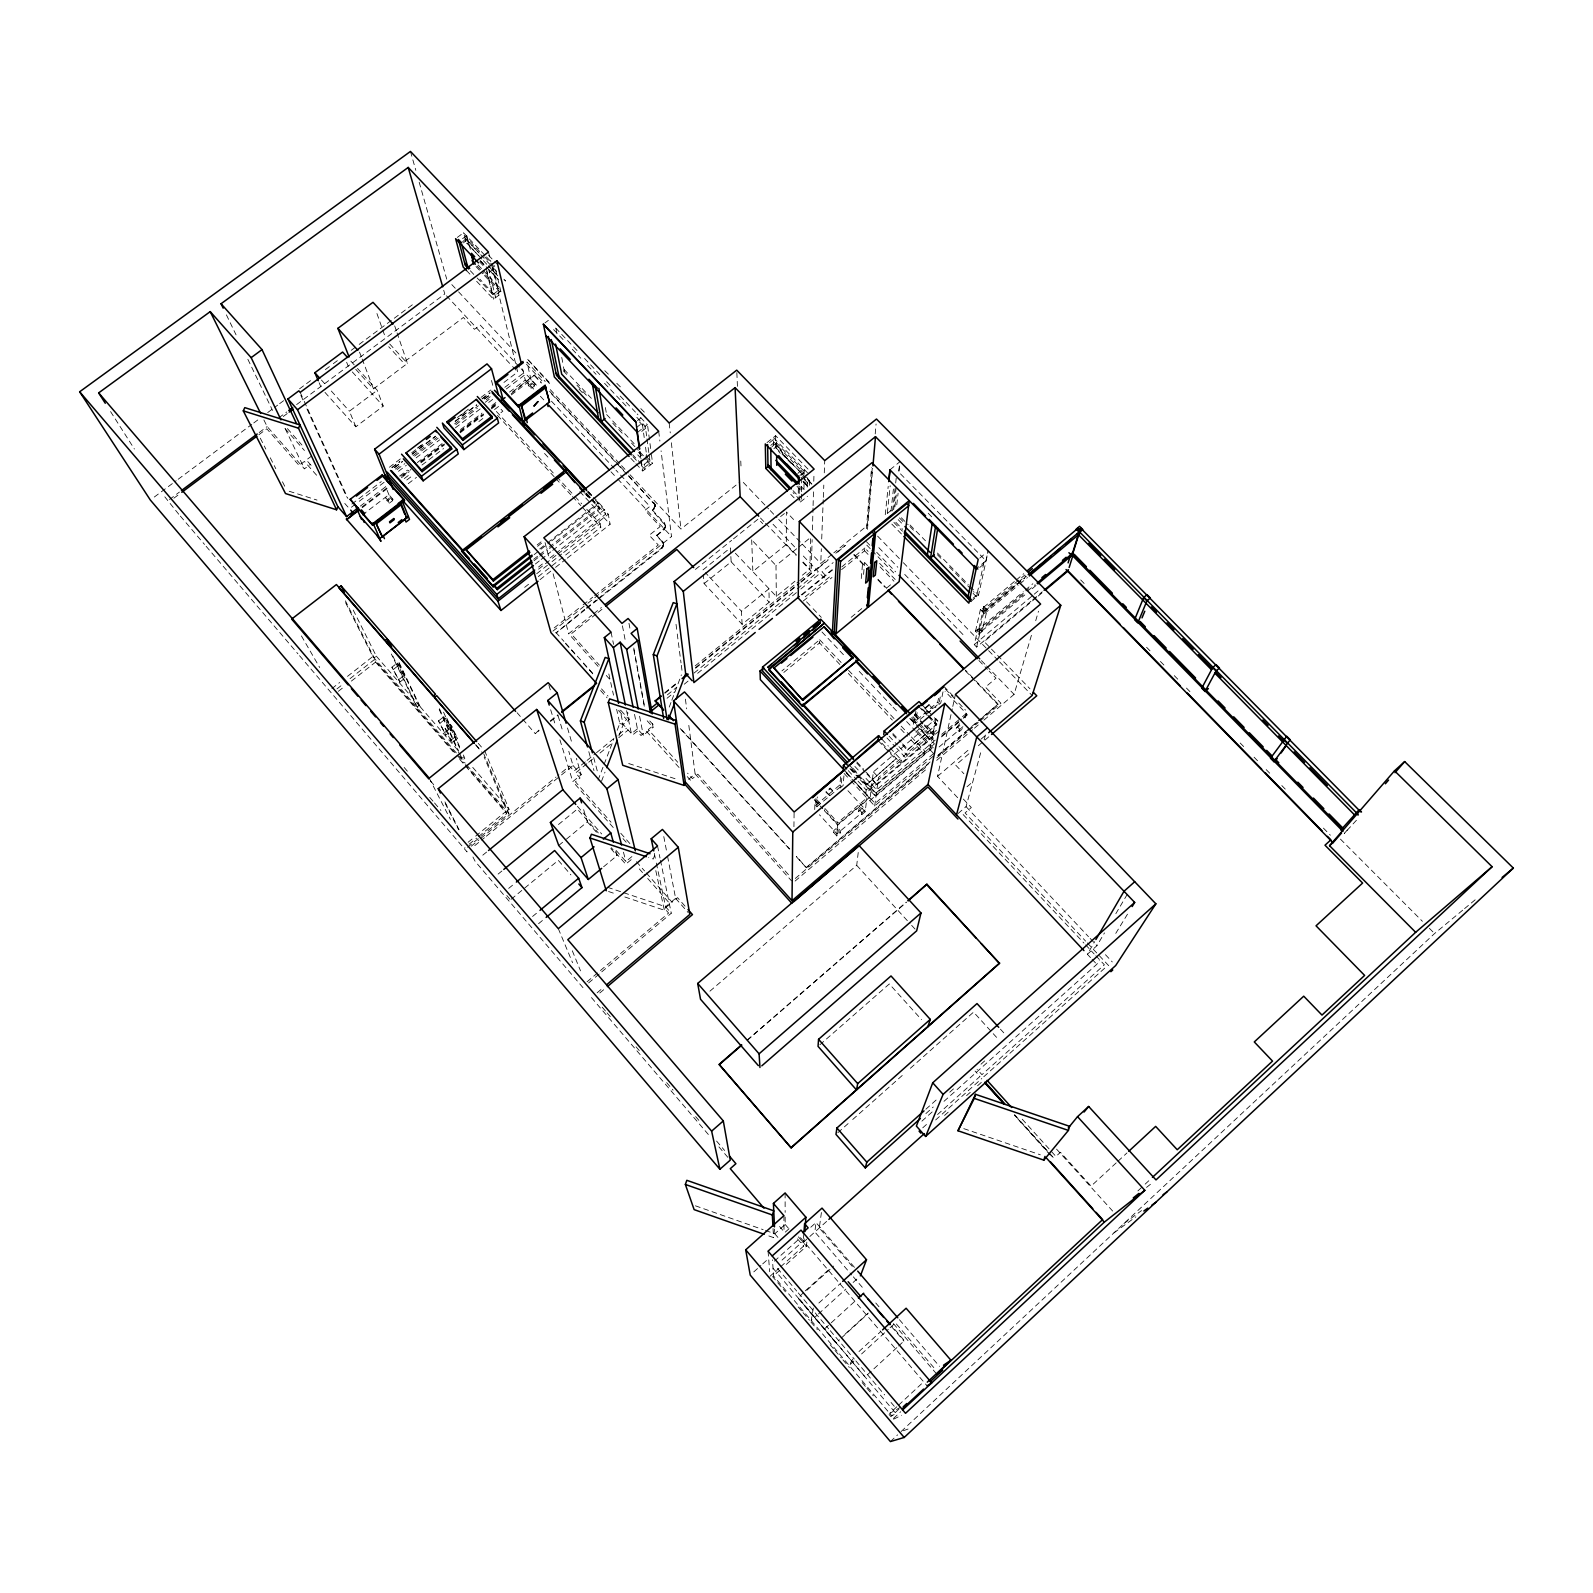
<?xml version="1.0" encoding="UTF-8"?>
<svg xmlns="http://www.w3.org/2000/svg" width="1593" height="1593" viewBox="0 0 1593 1593"><rect width="100%" height="100%" fill="white"/><g stroke="black" fill="none" stroke-linecap="round" stroke-linejoin="round"><path stroke-width="0.75" stroke-dasharray="5 3.75" d="M796.42 554.981L786.325 544.408L786.365 511.97L796.102 522.126M793.931 826.667L794.111 812.052M798.272 493.233L798.372 486.064M799.188 495.901L799.089 503.03L807.512 496.259M799.228 493.531L799.387 481.644M801.438 494.109L801.319 501.237L792.995 492.595M801.478 491.719L801.677 479.832M803.947 488.653L804.166 476.685M807.193 487.119L807.352 479.971M655.062 505.519L655.141 506.713L654.643 503.687M809.423 485.327L809.602 478.139M600.203 597.714L661.712 548.649L663.504 544.089M802.394 575.173L809.861 569.099L810.698 537.379L799.128 546.757M799.805 580.569L811.235 571.27L812.131 539.649M812.41 529.911L813.027 508.028M813.087 505.598L813.505 491.002M813.784 481.285L813.983 473.977M928.46 763.824L806.416 867.807L796.46 856.337M801.04 582.222L828.081 559.482M816.771 569.398L817.548 568.303M817.209 569.139L818.085 567.666M817.727 568.721L818.483 567.327M831.944 554.384L820.773 563.484L821.331 548.788M821.709 538.992L823.223 499.784M823.322 497.335L823.8 485.088M824.278 472.842L824.736 460.596M839.85 664.46L819.559 642.935L819.678 639.749L781.924 670.912M814.7 809.563L815.098 800.224M841.801 778.101L841.144 786.205L816.831 806.755L815.596 805.421L816.054 795.564M816.831 806.755L817.289 796.918M803.469 1292.5L798.053 1298.275L835.907 1342.999L839.451 1339.753M833.716 832.502L833.856 830.491L837.36 827.524L840.447 830.909L840.288 832.92L836.803 835.887L833.716 832.502L837.181 829.555L837.36 827.524M803.868 1233.46L803.171 1242.46L808.686 1237.522M815.596 805.421L839.929 784.871L840.726 774.736M780.65 1266.754L803.629 1246.084L804.206 1238.876M836.803 835.887L837.878 822.605L866.851 797.974L850.622 780.47M843.932 775.891L843.135 785.508L839.332 788.714M861.275 578.538L862.49 564.241L864.601 562.488L867.568 565.575M841.582 569.637L864.601 550.8L864.84 548.012L868.105 551.417M866.353 528.697L871.57 467.605M872.227 468.561L867.309 525.531L833.796 552.851M875.214 433.893L876.07 423.997M863.565 574.436L864.601 562.488M867.448 529.414L872.725 468.382M786.305 1264.404L806.456 1246.284L807.273 1237.442M885.25 514.718L888.197 486.383M887.321 512.926L890.208 485.746M890.985 511.194L893.414 489.031M858.647 811.295L858.886 809.224L862.331 806.277L862.092 808.368L858.647 811.295L861.753 814.66L865.198 811.733L866.851 797.974M892.578 510.895L895.425 485.307M895.684 482.998L896.461 476.008M893.673 509.72L896.341 486.064M899.408 465.893L898.711 472.066L985.967 560.736L976.21 568.86M894.908 506.853L896.242 494.945M898.93 471.17L899.468 466.41M896.759 504.822L898.094 493.213M861.753 814.66L861.992 812.589L858.886 809.224M709.94 991.165L856.715 865.338L858.527 849.925M866.492 784.811L896.262 758.547L866.492 784.811L851.976 769.16M890.029 747.854L901.459 760.04L866.194 789.949L865.815 793.234L939.352 730.789M854.485 1267.371L815.994 1222.568L814.859 1231.966L851.717 1274.958M824.278 810.538L837.699 825.174L869.519 798.133L852.793 779.176M932.94 756.416L874.696 805.998L869.758 800.662L873.362 771.888L935.987 718.821L939.87 722.923M655.042 505.997L652.433 510.736L665.356 525.451M911.375 736.962L924.975 751.378L875.612 793.334L875.254 795.982L860.081 779.634M866.871 773.939L876.946 784.772L865.318 771.012M874.696 805.998L878.52 777.424L935.629 728.957M821.411 1212.532L819.3 1227.984L854.067 1268.486M665.356 527.343L665.336 525.212M598.132 598.59L661.613 547.952L663.484 544.587M901.459 760.04L900.901 763.445L881.407 742.657M813.326 1308.032L811.215 1320.557L816.691 1315.599M902.454 745.026L907.313 750.184L936.843 724.158L922.247 708.785M936.425 730.351L907.054 755.281L906.477 758.706L896.74 748.312M913.386 724.257L915.895 711.294M917.15 712.609L915.258 723.541L938.974 703.469L940.766 694.528M929.058 704.524L932.622 709.363L928.54 712.808L924.956 707.969L929.058 704.524L932.801 708.467M928.54 712.808L924.956 707.969M924.975 751.378L924.438 754.186L909.205 738.037M876.946 784.772L929.894 739.809L916.632 724.377M910.638 718.722L914.043 722.326L937.739 702.194L938.635 697.714M869.758 800.662L929.854 749.566L935.987 718.821M907.313 750.184L936.843 724.158M942.996 691.86L940.766 702.951L935.21 707.65M983.956 562.409L976.469 596.817L973.044 593.313M957.672 797.715L937.54 776.349L952.256 708.865M952.793 706.456L955.422 694.409M985.967 560.736L988.058 551.198M970.933 601.437L978.54 595.085L988.198 551.098M975.513 631.206L980.432 609.382L983.897 606.495L987.122 609.8L982.025 631.605L978.66 634.432L975.513 631.206L978.899 628.359L982.025 631.605M665.257 527.821L665.277 526.646L663.962 529.911L656.714 535.706L662.947 542.516M1030.97 601.298L976.628 647.077L974.279 644.647L977.584 630.171L1023.303 591.74M1014.383 581.545L982.483 608.267L981.865 611.015L1024.896 574.954M939.113 746.958L963.188 726.468L962.63 728.778L959.265 731.645L956.139 728.379L960.061 723.182M983.897 606.495L978.401 631.007L1028.819 588.633M978.66 634.432L983.658 612.688M976.628 647.077L979.974 632.62L1024.797 594.946M980.432 609.382L984.434 613.663L985.071 610.916L1015.099 585.726M959.265 731.645L959.802 729.335L956.676 726.069M965.239 717.826L966.274 713.505L945.087 691.342M958.11 813.465L966.055 806.635L981.587 749.327M984.155 739.769L985.45 734.99M824.776 1328.681L856.636 1299.649M979.157 720.633L998.094 704.046L965.497 670.175M983.877 720.136L1014.084 694.389L1031.527 634.97M1035.709 620.712L1038.497 611.194M768.842 1235.949L773.521 1237.582L774.576 1229.079M624.834 896.978L664.341 910.22L665.615 906.756L675.611 898.333L667.427 855.58M656.714 535.706L665.177 527.104M654.683 855.262L653.289 859.025L648.61 857.472M669.239 707.093L670.972 702.493M671.848 700.203L681.386 674.874M598.052 780.132L603.269 766.532M604.145 764.262L609.362 750.661M610.238 748.391L613.703 739.331M617.188 730.271L619.796 723.481L616.65 709.323M601.517 781.267L604.982 772.187M618.88 735.926L623.221 724.576L629.215 719.678L627.702 712.39M652.433 510.736L654.982 506.455L654.803 508.107M1090.508 957.592L1087.362 954.247L1094.69 941.642M1087.362 954.247L1096.96 945.665L1104.507 932.881M1115.837 913.705L1127.167 894.509M852.872 1359.068L849.129 1365.4L854.465 1360.482M944.012 1101.321L1096.82 964.303L1099.329 960.181M1115.757 933.379L1128.362 912.749M1347.3 830.033L1344.293 833.458L1358.172 818.364M898.631 1345.985L904.346 1340.629L891.841 1326.033M462.567 241.917L465.753 238.831L492.416 267.066M463.483 242.893L466.669 239.806M771.988 446.777L775.313 443.591L803.609 472.982L800.244 476.168M773.879 448.728L777.205 445.542L786.524 457.948M797.794 473.479L801.16 470.293L804.107 474.276L804.306 469.497L800.443 472.583M799.706 475.451L803.609 472.982M901.18 1431.49L1434.576 933.538L1462.713 910.161M893.454 1418.487L900.722 1411.717M1137.9 1190.907L1143.336 1185.829M1145.148 1184.157L1150.604 1179.079M890.407 1441.565L897.596 1434.855M896.839 1406.758L889.71 1413.389L900.005 1407.535M898.631 1405.106L923.601 1381.888M898.93 1409.128L890.905 1416.595L887.699 1412.832M1116.195 1162.89L1091.066 1186.128L1060.44 1152.297L1055.92 1156.458L1019.859 1116.593M1117.987 1161.237L1126.968 1152.934M896.859 1347.618L865.059 1376.949L798.113 1297.359M858.985 1351.541L880.75 1331.549M861.594 1353.95L888.297 1329.398M890.069 1327.765L895.425 1322.847L936.087 1370.259M845.126 1334.118L870.196 1311.198M841.243 1338.12L867.966 1313.667M818.503 1313.946L845.823 1289.095M853.111 1282.484L858.567 1277.506M818.842 1303.034L840.845 1283.062M805.261 1290.888L830.272 1268.247M806.934 1290.23L833.597 1266.096M810.797 1227.227L815.994 1222.568M922.745 1127.824L926.449 1124.499M937.52 1114.562L979.974 1076.45L975.075 1071.054M774.417 1261.138L800.522 1237.701L927.066 1385.81M935.668 1119.939L981.806 1078.501M983.797 1076.729L1106.219 966.792M782.024 1260.103L803.668 1240.668M809.861 1236.467L827.046 1221.015M944.549 1115.439L948.213 1112.153M966.573 1095.645L970.256 1092.36M977.584 1085.749L983.1 1080.811M770.056 1276.272L778.897 1268.327M779.774 1270.298L772.645 1276.69L785.429 1291.823M765.456 1230.473L774.795 1233.759L785.17 1224.479L785.15 1214.782M789.013 1228.78L784.772 1232.584L778.36 1225.057M925.872 1109.226L938.795 1097.657M925.891 1113.587L933.239 1107.016M949.767 1092.181L953.45 1088.895M981.009 1064.204L984.673 1060.918M753.788 1271.891L760.916 1265.479M762.708 1263.886L768.065 1259.087M921.909 1121.133L934.792 1109.584M837.838 1132.723L850.841 1121.153M852.713 1119.501L902.892 1074.897M910.34 1068.286L973.562 1012.113L991.583 1031.866M819.857 1044.769L889.312 983.956L921.491 1019.6M747.276 1040.368L906.218 902.514M747.236 1040.01L906.317 902.076M967.011 786.763L972.088 782.402M937.54 776.349L969.699 748.849M981.049 739.152L986.744 734.313M968.902 753.808L955.7 765.098L963.904 773.74M978.321 745.743L989.631 736.085M869.619 797.316L837.779 824.397L824.338 809.742M941.722 736.026L961.814 718.961M963.646 717.408L967.29 714.301M941.543 736.902L961.614 719.857M963.426 718.304L967.07 715.197M931.507 748.77L876.05 795.942L860.917 779.634M956.139 728.379L959.524 725.512L962.63 728.778M933.518 753.608L875.055 803.39L856.496 783.358M806.416 867.329L930.451 761.673M937.958 755.261L969.898 728.061M971.79 726.448L981.188 718.443M983.06 716.85L998.094 704.046M937.839 755.819L966.015 731.824M967.887 730.231L977.286 722.226M795.265 878.48L927.345 765.934M936.764 757.89L966.951 732.163M968.843 730.55L978.281 722.525M980.173 720.912L1000.922 703.23L985.43 687.141L995.983 678.2L989.153 671.111M795.106 881.068L927.245 768.423M936.684 760.379L972.566 729.793M974.438 728.18L982.005 721.748M935.21 740.128L876.668 789.869L864.919 777.225M941.782 734.293L960.619 718.304M962.491 716.691L966.274 713.505M924.796 708.865L928.878 705.42M597.136 992.797L602.811 987.999M599.824 992.977L605.499 988.178M915.716 732.003L919.101 729.136M974.279 644.647L1032.364 595.742M1034.255 594.169L1039.871 589.43M1032.841 599.705L1042.22 591.819M1036.326 597.634L984.155 641.581L1029.974 688.793M1038.198 596.061L1041.922 592.935M587.04 981.806L668.602 913.048L664.639 908.528L670.095 903.928L644.149 874.418M588.633 982.921L599.904 973.423M601.776 971.83L671.27 913.227L660.478 860.359M982.762 611.951L1016.434 583.695M1018.305 582.142L1025.792 575.87M1016.971 584.153L1026.35 576.288M983.538 612.728L1015.338 586.065M1017.21 584.492L1024.697 578.219M984.434 613.663L1018.106 585.408M1019.978 583.834L1027.465 577.542M1025.215 590.127L1032.841 583.735M979.157 631.784L1025.832 592.536M1027.704 590.963L1035.171 584.691M1032.264 588.653L1035.988 585.507M973.144 598.152L976.848 595.065L973.423 591.561M1016.274 579.971L1023.781 573.679M631.186 859.662L625.73 864.202L611.214 847.655M603.608 866.771L616.989 855.64L615.754 851.1M538.573 923.701L544.229 919.002M979.755 558.108L984.832 553.906M616.212 850.503L625.91 861.554L632.58 856.018M979.735 567.466L983.558 564.28M1464.584 908.607L1475.835 899.249M688.594 779.375L695.125 773.959L688.554 723.302M532.58 916.473L538.115 911.893M783.816 672.425L819.559 642.935M851.18 617.307L864.262 606.515M886.664 588.016L892.279 583.396M511.194 899.209L558.287 860.339L563.026 865.796M558.725 845.465L564.46 840.746M566.371 839.172L587.359 821.869L583.018 807.611M508.685 888.396L514.439 883.657M634.532 714.361L637.419 728.798L643.293 735.329L653.07 727.344L651.776 720.116M498.131 874.079L501.895 870.993M558.466 824.537L577.323 809.045L598.311 832.94M887.261 513.523L892.777 509.003M585.228 761.912L573.958 771.112L569.517 766.074L557.968 775.512M587.1 760.379L594.607 754.246M596.479 752.712L617.128 735.866M619 734.333L626.507 728.2M667.328 694.906L676.886 687.101M694.07 673.062L795.345 590.406M797.257 588.852L818.264 571.688L803.191 555.877M586.861 763.744L575.591 772.944L580.031 777.981L575.412 781.785L611.055 822.227M588.733 762.211L592.496 759.144M600.003 753.031L611.254 743.831M618.761 737.698L628.16 730.032M667.049 698.252L674.695 692.019M684.253 684.213L688.076 681.087M697.634 673.301L798.909 590.585M800.821 589.032L819.917 573.42L824.158 577.861L826.229 576.168L822.008 571.728L833.179 562.588M482.798 855.162L486.602 852.056M613.245 827.524L572.783 781.605L581.206 774.736L576.407 758.368M637.419 728.798L631.405 733.696L626.407 709.801M801.219 594.886L831.885 569.836M802.036 594.926L832.621 569.916M805.222 596.798L832.143 574.774M841.761 566.909L864.84 548.012M803.23 601.019L832.004 577.482M742.099 624.317L741.442 611.214L768.941 588.833L769.2 602.234L742.099 624.317L704.126 583.596L703.309 574.515M468.123 842.239L473.778 837.639M475.67 836.106L505.817 811.534L465.236 764.66M484.63 750.681L509.083 809.344L506.913 811.096L484.172 757.093M469.119 844.21L476.626 838.097M478.517 836.564L506.693 813.605L505.817 811.534M467.546 847.317L508.884 813.645L483.774 753.847M735.369 553.229L776.329 596.419L794.947 581.246M471.229 846.202L478.935 839.929M480.867 838.356L556.037 777.065M474.774 845.624L484.411 837.779M486.343 836.206L559.561 776.488M561.493 774.915L573.042 765.496L568.781 751.299M695.185 665.894L797.914 582.122M664.799 692.676L678.24 681.724M695.504 667.646L799.128 583.118M801.04 581.545L816.393 569.02M835.767 553.229L845.365 545.403L835.728 553.926M664.898 693.294L676.408 683.895M695.564 668.264L799.109 583.775M818.463 568.004L828.061 560.178M890.049 469.736L900.005 461.651M776.329 596.419L775.99 565.535L797.197 548.311M538.912 730.092L535.308 733.716L539.111 730.649M550.302 720.892L557.889 714.759M550.481 721.47L558.068 715.337M786.325 544.408L752.852 571.529L751.697 539.888M780.57 516.61L784.433 513.504M704.126 583.596L731.167 561.811L730.331 547.892L702.891 569.975L707.909 575.352M695.424 569.438L731.605 540.366M733.497 538.832L758.268 518.94L762.728 523.619M463.682 756.954L461.532 758.686L458.485 751.976M450.6 740.506L455.837 736.324L450.441 724.277L445.124 728.519L450.6 740.506L452.372 742.557L457.609 738.375L450.441 724.277M554.205 627.901L581.186 606.395M583.118 604.862L592.735 597.176M594.667 595.643L658.267 544.965L649.227 535.248L660.159 526.566L644.966 510.298L649.884 506.395L615.933 470.114M438.533 720.932L443.85 716.691L445.642 718.762L451.118 730.888L445.881 735.07L438.533 720.932L445.881 735.07M552.91 631.127L585.965 604.763M587.917 603.209L671.509 536.562L661.075 450.859M630.031 474.734L680.948 529.055L739.729 482.181M440.325 723.003L445.642 718.762M584.83 609.98L555.997 632.979L584.671 609.322M586.602 607.789L596.22 600.123M586.742 608.446L598.291 599.247M452.372 742.557L446.916 730.59L452.233 726.348M444.128 733.019L449.345 728.857L443.85 716.691M598.092 666.392L568.641 633.735L591.76 615.256M593.691 613.723L601.397 607.57M596.16 613.942L571.19 633.895L599.386 665.157M598.072 612.409L603.827 607.809M767.029 442.575L775.632 435.725L808.069 469.198M769.538 442.695L773.382 439.628L804.047 471.309M770.733 445.403L776.528 440.803L776.607 450.6M398.927 663.305L419.078 705.48L416.928 707.173L391.32 654.006M399.046 662.449L420.194 706.774L418.043 708.487L391.46 653.19M536.682 573.739L550.143 563.125M552.074 561.592L561.692 554.025M563.603 552.512L600.143 523.699L583.396 505.598M399.923 682.043L405.14 677.941L398.967 665.058L397.215 663.027L391.918 667.188L399.923 682.043L391.918 667.188M524.655 587.359L528.557 584.273M538.315 576.566L563.703 556.534M565.674 554.981L600.82 527.243L600.143 523.699M539.967 579.693L553.607 568.92M555.559 567.367L565.296 559.681M567.247 558.147L610.119 524.276L608.267 514.22L593.193 497.972M1146.522 1187.402L1152.217 1182.902M539.728 548.948L545.583 544.328M547.554 542.795L598.371 502.85L593.393 497.494M534.153 554.623L549.764 542.337M551.736 540.804L598.59 503.965L598.371 502.85M635.946 463.742L642.756 470.97L652.572 463.244L651.278 453.368M393.67 669.219L398.967 665.058M533.675 559.322L537.538 556.276M539.469 554.762L547.215 548.669M549.167 547.136L599.506 507.55L596.14 503.906M534.053 560.736L537.916 557.689M539.848 556.176L547.594 550.083M549.525 548.569L599.784 509.003L599.506 507.55M535.367 564.022L539.231 560.975M541.162 559.462L550.8 551.855M552.731 550.342L604.862 509.302L594.806 498.49M538.534 567.028L542.377 564.002M550.063 557.948L559.661 550.381M561.572 548.868L605.738 514.061L604.862 509.302M538.573 569.159L555.997 555.419M557.928 553.886L608.267 514.22M398.19 680.052L403.407 675.93L397.215 663.027M331.902 688.594L339.687 682.481M347.493 676.368L372.822 656.515L345.243 601.995M353.208 610.039L376.306 656.137L374.176 657.809L345.402 600.84M336.959 688.893L342.575 684.512M350.042 678.658L374.315 659.641L455.479 753.409M338.353 691.302L343.929 686.922M351.376 681.087L375.57 662.111L374.315 659.641M537.18 544.906L541.043 541.879M537.578 546.319L543.332 541.799M637.419 432.44L647.335 424.674L637.16 413.941M641.7 431.424L645.583 428.378L638.813 421.229M637.479 420.612L640.924 417.924M636.384 427.601L642.238 423.041L644.209 437.557M362.248 507.689L387.716 488.215M401.436 477.741L409.262 471.747M421.03 462.767L444.527 444.786M460.198 432.798L483.714 414.837M491.54 408.843L497.414 404.343M511.134 393.869L534.451 375.092L510.935 393.073M511.353 394.905L531.066 379.831L537.638 386.84M404.343 478.557L410.217 474.037M421.986 465.037L443.571 448.529M478.876 421.528L484.77 417.027M494.567 409.52L498.49 406.514L502.83 411.213L498.908 414.22M531.186 388.493L530.429 385.307L533.794 382.738L534.531 385.924L531.186 388.493L528.458 385.566L531.803 383.017L526.905 361.95L545.224 381.504M406.792 480.011L412.647 475.53M362.208 515.097L388.871 494.686L395.383 501.954M389.269 503.249L388.095 500.361L391.559 497.693L392.734 500.58L389.269 503.249L386.581 500.242L390.066 497.593L385.586 486.542M408.206 483.695L416.49 477.342M389.389 467.247L401.097 458.326M481.066 397.374L490.823 389.946M391.878 467.506L399.704 461.532M417.346 448.091L423.22 443.611M457.45 417.505L470.234 407.748M481.982 398.788L489.828 392.814M392.057 467.765L399.903 461.771M411.691 452.79L423.459 443.81M460.755 415.375L466.649 410.894M482.36 398.907L490.206 392.933M503.946 382.439L517.685 371.966L491.401 264M394.427 467.546L402.252 461.572M412.029 454.105L435.486 436.203M455.06 421.289L476.566 404.881M484.391 398.907L490.266 394.427M394.745 467.546L402.551 461.572M412.328 454.124L435.785 436.223M455.339 421.309L476.845 404.901M484.67 398.947L490.544 394.467M395.363 469.099L401.277 464.579M413.145 455.518L436.86 437.418M454.642 423.857L478.358 405.757M486.263 399.724L490.226 396.717M351.894 504.045L381.304 481.604M396.996 469.636L404.841 463.643M414.638 456.156L438.175 438.194M455.817 424.734L477.382 408.266M485.228 402.292L491.122 397.792M504.842 387.318L524.455 372.344L521.17 368.839M351.416 507.251L357.31 502.751M359.261 501.257L384.769 481.783M398.489 471.309L406.334 465.315M416.151 457.828L439.668 439.867M455.359 427.88L480.867 408.405M488.712 402.432L494.587 397.931M506.355 388.951L525.969 373.977L537.857 386.661M360.337 506.096L385.864 486.602M399.604 476.088L407.469 470.094M417.286 462.587L442.794 443.093M460.477 429.572L482.062 413.085M491.879 405.578L495.801 402.571M509.561 392.077L525.252 380.07L522.424 368.142M400.958 476.347L408.824 470.333M420.652 461.313L442.296 444.746M460.019 431.205L481.683 414.638M491.54 407.111L495.463 404.104M361.95 506.972L387.418 487.498M403.109 475.511L410.954 469.517M420.751 462.01L444.288 444.029M459.959 432.042L483.495 414.061M491.321 408.067L497.215 403.567M544.945 322.961L548.37 320.352M324.972 392.376L355.836 426.765L383.236 406.096L377.262 390.265L357.469 368.421M263.88 419.935L267.166 426.566L304.442 468.82L310.277 464.419M355.757 369.297L373.499 388.891L407.45 363.363L397.075 332.917M476.665 281.304L493.551 299.205L501.456 293.251M355.836 426.765L349.425 411.193L377.262 390.265M311.651 455.996L306.354 459.979L312.766 467.207M500.779 291.101L495.104 295.342L479.891 279.213M169.455 499.525L179.412 492.078M259.201 432.519L267.166 426.566M278.835 417.844L286.74 411.95M296.617 404.582L444.786 293.968L443.412 289.189M173.876 498.191L179.81 493.77M258.902 434.71L266.808 428.796L299.126 465.435L304.422 461.432L318.958 477.9M283.255 416.51L287.198 413.583M489.409 272.244L495.184 267.923L482.121 254.143M154.302 497.036L176.186 480.728M178.177 479.254L251.774 424.415M253.765 422.942L257.747 419.975M267.704 412.567L277.64 405.14M279.631 403.666L283.614 400.699M299.524 388.851L313.443 378.477M325.39 369.576L331.344 365.136M333.335 363.662L339.309 359.202M351.237 350.321L357.21 345.86M359.202 344.387L414.897 302.889M462.567 238.671L466.43 235.824L469.477 247.632M457.291 237.417L464.021 232.439M1123.941 1223.543L1141.544 1210.58M1113.985 1232.843L1135.869 1216.833M893.613 1419.204L901.558 1415.261M903.35 1430.713L909.862 1428.403M289.209 491.261L317.027 500.083M619.796 723.481L623.221 724.576L620.075 710.08M628.697 763.525L678.24 779.754M607.55 887.301L621.489 891.961M623.799 892.737L665.615 906.756L671.27 913.227M608.566 891.522L615.535 893.872M963.765 1128.621L1040.329 1154.806M695.444 1205.821L763.127 1229.657M1340.45 839.133L1422.39 921.292M1429.359 928.301L1434.576 933.538M928.221 513.245L931.706 516.789M1080.671 579.912L1084.136 583.456M1146.562 647.276L1150.027 650.82M1160.421 661.473L1163.906 665.018M1174.3 675.651L1177.765 679.195M1186.446 688.057L1191.644 693.373M1240.19 743.015L1243.655 746.559M1254.069 757.193L1257.534 760.737M1266.196 769.618L1271.413 774.935M1281.807 785.568L1285.272 789.112M1323.425 828.121L1330.354 835.21M910.041 524.993L925.453 540.764M937.441 553.03L968.265 584.571M969.978 586.324L978.54 595.085M901.359 517.785L908.229 524.814M909.942 526.566L915.079 531.843M937.381 554.683L942.538 559.939M949.388 566.969L971.71 589.788M899.428 517.924L904.565 523.181M898.193 519.637L901.558 523.081M982.483 608.267L985.071 610.916M895.843 522.305L902.693 529.354M893.912 522.424L902.474 531.206M891.841 524.097L902.116 534.651M977.584 630.171L979.974 632.62M877.624 536.144L901.658 560.935M903.37 562.707L997.795 660.079M999.528 661.852L1032.145 695.504M807.492 472.802L773.362 437.537L773.441 444.905M878.838 547.653L897.815 567.267M904.724 574.396L965.139 636.802M784.114 455.299L806.257 478.199M807.95 479.951L811.355 483.476M801.677 473.619L784.672 456.036L775.313 443.591M808.487 480.668L811.872 484.172L805.998 476.227M791.482 463.782L776.11 447.892L780.231 453.348M866.373 541.62L869.818 545.184M876.688 552.293L895.585 571.827M981.467 660.637L984.892 664.181M986.605 665.974L1014.084 694.389M804.485 479.632L807.83 483.097L802.633 476.108M978.899 660.498L987.441 669.339M866.811 545.145L870.236 548.669M871.929 550.441L895.863 575.212M802.972 481.325L808.069 486.602M803.489 482.022L808.587 487.299L801.179 477.422M879.595 563.325L896.003 580.31M864.601 550.8L868.046 554.384M880.132 566.909L893.952 581.226M800.861 486.263L804.206 489.708M798.67 486.084L802.016 489.549M796.978 486.323L801.976 491.5M793.015 490.624L796.341 494.109M853.948 554.304L864.242 564.997M877.962 579.255L886.544 588.175M853.888 555.001L864.183 565.694M877.902 579.932L884.752 587.06M965.358 670.792L997.935 704.624M790.765 494.368L794.111 497.832M943.753 686.244L953.908 696.838M945.266 688.933L957.074 701.278M958.767 703.051L965.517 710.12M743.314 482.44L768.563 508.864M770.255 510.616L776.986 517.665M778.678 519.437L800.562 542.337M802.255 544.109L820.773 563.484M773.043 524.276L796.5 548.868M937.739 702.194L938.974 703.469M803.131 562.03L809.861 569.099M760.478 518.004L763.863 521.548M765.556 523.32L796.002 555.28M802.772 562.389L811.235 571.27M604.782 370.711L608.367 374.196M616.79 383.336L620.354 386.84M640.784 408.604L646.081 413.901M922.307 705.022L938.655 722.246M921.65 708.666L936.306 724.098M918.783 706.595L926.887 715.118M928.5 716.83L936.604 725.353M488.613 255.318L496.777 263.92M555.658 328.039L565.854 338.771M567.546 340.563L577.741 351.296M584.531 358.465L599.804 374.574M606.594 381.723L611.692 387.099M620.175 396.04L635.468 412.149M484.81 255.199L463.543 232.777L466.63 244.625M486.442 256.931L492.974 263.821M464.18 235.206L480.489 252.411M553.627 329.572L565.515 342.117M572.305 349.265L580.788 358.226M587.578 365.394L596.081 374.335M604.563 383.296L628.319 408.366M636.822 417.326L645.304 426.287L646.599 435.924M753.31 541.6L775.99 565.535M489.33 270.173L497.593 278.894M493.193 267.883L496.498 271.387M503.926 279.233L505.638 281.025L504.782 280.109M915.238 713.445L920.117 718.602M926.628 725.472L934.772 734.074M914.442 714.182L922.885 723.103M924.557 724.875L934.693 735.568M914.282 715.078L922.705 723.979M924.398 725.771L934.514 736.444M481.863 259.062L466.809 243.171L478.398 255.438M483.356 260.675L486.881 264.358M488.314 265.912L498.191 276.346L488.553 266.131M806.556 601.815L811.474 606.993M813.107 608.725L821.291 617.367M912.988 716.671L918.106 722.087M919.818 723.899L933.498 738.336M480.11 260.416L498.33 279.651M480.648 261.252L485.546 266.429M911.754 717.328L916.811 722.664M918.504 724.457L933.677 740.486M479.612 261.889L484.511 267.066M911.574 719.02L914.94 722.585M920.834 729.514L934.434 743.891L876.19 793.394L862.829 779.017M909.683 718.443L914.74 723.78M916.413 725.552L929.894 739.809M478.099 264.976L481.484 268.54M483.177 270.332L500.063 288.194M917.807 731.486L935.41 750.104M477.084 266.031L483.854 273.2M485.546 274.972L499.087 289.309M821.988 631.983L845.684 657.073M859.224 671.39L891.383 705.44M893.076 707.232L898.153 712.609M906.616 721.549L915.079 730.51M916.771 732.302L932.005 748.431M475.988 266.549L482.739 273.697M484.431 275.489L501.317 293.351L494.607 265.553M929.854 749.566L934.812 754.803M819.678 639.749L841.761 663.166M848.551 670.354L894.41 718.961M901.2 726.169L909.683 735.169M564.141 369.476L591.361 398.33M606.654 414.558L635.567 445.204M645.782 456.036L652.572 463.244M470.333 270.77L475.411 276.127M477.103 277.919L495.662 297.612L488.812 269.874M563.325 370.771L568.442 376.207M576.965 385.227L587.18 396.08M612.747 423.18L622.963 434.033M631.485 443.053L638.295 450.281M639.988 452.093L650.223 462.926L644.588 467.366L632.66 454.702M848.312 673.441L892.299 720.076M900.742 729.056L907.512 736.225M579.056 389.13L582.461 392.734M638.574 452.273L645.384 459.481M647.077 461.293L650.482 464.897L646.917 438.354M466.53 270.551L469.915 274.135M963.347 799.069L971.312 807.532L965.059 812.908L1085.61 941.105M637.738 454.881L641.083 458.445M966.055 806.635L1088.457 936.644M1090.15 938.436L1096.96 945.665M1105.462 954.705L1112.272 961.933M465.753 238.831L479.174 253.068M632.959 456.673L639.749 463.902M641.461 465.714L644.866 469.318L644.189 464.499M731.167 561.811L769.2 602.234M892.936 733.537L901.021 742.139M902.654 743.871L907.512 749.029M892.757 734.712L896.003 738.156M1087.302 942.917L1109.365 966.374M630.848 458.326L634.253 461.93M963.148 814.561L1083.937 943.076M1085.649 944.888L1094.152 953.948M1095.845 955.76L1104.367 964.8L981.945 1074.678L977.067 1069.281M889.093 736.165L897.257 744.847M898.89 746.579L907.054 755.281M886.982 737.937L895.107 746.599M1092.081 959.285L1096.82 964.303M881.865 739.152L888.396 746.121M451.815 284.609L456.912 290.045M458.605 291.858L516.311 353.427M526.506 364.279L543.472 382.38M550.262 389.628L619.836 463.862M621.549 465.674L628.339 472.922M878.32 740.745L896.102 759.702M534.451 375.092L541.182 382.26M549.585 391.241L618.522 464.798M620.195 466.59L626.925 473.778M628.598 475.57L654.922 504.842M534.631 375.888L541.361 383.057M551.437 393.829L627.045 474.515M628.717 476.307L654.504 503.965M519.537 367.087L480.15 325.012L474.455 329.313L463.404 317.465L403.308 362.607L388.712 346.697M551.437 401.177L614.241 468.302M652.334 510.019L664.42 523.022L665.436 526.885L665.117 524.276M531.803 383.017L534.531 385.924M446.478 295.78L510.895 364.717M512.607 366.529L517.685 371.966M525.252 380.07L533.655 389.07M540.385 396.259L545.423 401.655M610.995 471.807L616.033 477.203M617.726 479.015L671.509 536.562M709.582 577.144L741.442 611.214M656.615 534.989L663.465 543.85M873.362 771.888L878.52 777.424M856.895 761.972L863.625 769.2M856.775 763.107L865.178 772.127M854.844 766.392L858.209 770.016M852.813 768.224L856.158 771.828M848.85 764.56L856.915 773.262M858.547 774.995L875.612 793.334M850.821 768.762L859.224 777.822M849.945 768.722L858.388 777.822M848.273 770.634L856.417 779.415M858.05 781.167L866.194 789.949M588.116 491.281L593.134 496.677M588.434 492.137L591.74 495.722M587.001 491.48L591.959 496.837M844.37 770.096L851.1 777.364M846.361 772.446L849.746 776.09M845.983 772.744L869.519 798.133M587.16 493.989L590.525 497.633M592.218 499.465L605.738 514.061M586.025 493.014L594.448 502.094M586.264 493.81L589.629 497.434M586.343 494.507L589.709 498.131M591.381 499.943L599.784 509.003M584.89 493.491L588.235 497.116M844.131 773.481L849.009 778.718M544.527 453.447L549.585 458.903M579.852 491.6L610.119 524.276M847.914 790.686L865.437 809.642L836.962 833.876L819.459 814.78M496.379 411.452L554.941 474.814M556.614 476.626L573.361 494.726M575.033 496.538L581.724 503.786M862.092 808.368L865.198 811.733M839.929 784.871L841.144 786.205M497.434 415.335L554.125 476.705M555.798 478.517L570.812 494.746M572.484 496.558L580.808 505.578M582.48 507.39L600.82 527.243M816.831 799.666L823.302 806.715M824.915 808.487L837.878 822.605M815.935 800.602L822.645 807.91M814.222 799.567L822.605 808.706M837.181 829.555L840.288 832.92M389.668 343.949L407.45 363.363M856.715 865.338L909.981 923.562M911.654 925.374L916.652 930.85M1000.424 1029.158L1003.769 1032.822M993.216 1033.678L998.134 1039.054M350.858 361.153L355.816 366.609M681.784 729.853L789.809 849.009M680.211 728.578L789.809 849.487M796.44 856.815L806.416 867.807M1056.557 1149.13L1112.651 1211.058M352.312 371.946L383.236 406.096M1014.602 1114.761L1053.929 1158.27L1014.402 1115.04L1050.205 1155.064M649.765 720.972L653.608 725.213L648.291 729.574L677.742 762.27M788.435 874.617L697.814 774.198L692.477 778.619L687.579 773.163M606.276 675.452L609.542 679.076M647.176 720.813L653.07 727.344M695.125 773.959L791.542 880.849M679.056 767.507L646.34 731.167L641.003 735.528L637.18 731.267L632.62 734.99L622.066 723.242L626.626 719.518L616.849 708.646M687.24 776.607L690.526 780.231M555.818 632.341L563.942 641.362M565.555 643.154L581.784 661.195M583.416 662.987L594.766 675.611M565.734 643.791L575.451 654.604M583.576 663.624L593.293 674.416M601.517 688.873L608.028 696.121M621.071 710.617L629.215 719.678M321.447 380.05L324.733 383.714M331.324 391.042L349.425 411.193M600.561 690.526L607.072 697.774M390.066 497.593L392.734 500.58M388.095 500.361L385.406 497.335L386.581 500.242M287.397 428.597L301.953 445.024M284.968 428.497L304.442 450.48M344.765 503.428L347.971 507.052M573.042 765.496L581.206 774.736M517.048 712.668L535.308 733.716M620.772 833.258L630.509 844.29M685.01 906.138L677.543 897.655L672.107 902.255L646.141 872.765M622.963 838.555L626.188 842.219M675.611 898.333L688.236 912.65M636.423 861.694L644.528 870.913M639.291 868.902L642.537 872.586M577.403 806.317L601.656 833.936M587.359 821.869L596.718 832.542M610.756 848.531L616.989 855.64M478.239 743.354L481.444 747.017M475.67 744.548L480.528 750.124M475.889 745.245L482.261 752.593M403.407 675.93L405.14 677.941M449.345 728.857L451.118 730.888M455.837 736.324L457.609 738.375M445.124 728.519L446.916 730.59M564.599 867.608L570.911 874.896M376.306 656.137L419.078 705.48M420.194 706.774L458.864 751.378M472.743 767.388L509.083 809.344M372.822 656.515L465.156 763.127M466.769 764.998L508.884 813.645M457.111 755.281L463.603 762.788M375.57 662.111L453.268 751.896M459.74 759.363L506.693 813.605M899.388 1319.661L939.492 1366.356M430.468 780.889L435.307 786.524M853.33 1276.829L864.541 1289.912M875.772 1302.994L878.958 1306.738M893.394 1323.564L936.664 1374.022M891.463 1326.551L903.928 1341.087M404.144 767.448L407.35 771.171M429.732 797.356L432.938 801.1M434.531 802.972L440.922 810.439M506.813 895.505L509.979 899.229M602.214 1007.194L605.44 1010.978M607.052 1012.849L611.871 1018.524M636.045 1046.8L639.271 1050.564M666.651 1082.623L673.082 1090.17M695.643 1116.574L698.869 1120.337M716.591 1141.086L724.636 1150.504M798.392 1236.865L806.456 1246.284M178.735 514.22L164.816 496.857M180.348 516.092L204.501 544.408M206.114 546.28L238.333 584.014M239.946 585.905L297.931 653.827M299.544 655.699L467.068 851.916L464.837 847.576M582.998 987.68L475.172 861.395L472.942 856.994M591.461 997.596L709.263 1135.57M718.941 1146.9L730.251 1160.142M785.17 1224.479L788.256 1228.084M797.476 1238.876L803.629 1246.084M774.795 1233.759L777.902 1237.403M777.484 1268.367L796.679 1291.027M798.272 1292.919L828.659 1328.801M830.272 1330.693L854.266 1359.028M855.859 1360.92L884.653 1394.91M891.045 1402.457L895.843 1408.132M773.023 1268.207L896.003 1413.529L891.761 1415.819L773.501 1275.933L772.505 1259.844M798.212 1306.937L801.418 1310.72M803.011 1312.612L809.403 1320.179M810.996 1322.071L817.388 1329.637M830.172 1344.751L833.378 1348.534M834.971 1350.426L841.363 1357.993M842.956 1359.884L849.348 1367.451M862.132 1382.565L865.338 1386.348M866.931 1388.24L873.322 1395.807M803.748 481.405L806.715 485.367L810.001 482.241L805.58 476.267M110.574 411.591L134.389 449.027M301.416 635.926L319.695 667.527M429.234 778.181L450.381 819.379M445.224 803.449L458.625 829.774M260.296 438.175L265.832 449.067M270.272 457.788L275.808 468.7M282.459 481.783L285.784 488.334M444.945 801.896L460.616 832.761M226.405 314.856L236.063 334.869M247.871 359.321L272.562 410.436M285.266 428.796L304.442 468.82M439.429 708.706L458.625 751.099M459.64 753.33L462.687 760.02L464.837 758.288L461.831 751.577M439.21 709.542L457.47 749.745M300.201 392.376L303.247 399.146M304.263 401.396L347.871 498.43M446.757 718.045L460.815 749.327M300.858 395.363L302.889 399.883M306.971 408.923L346.617 497.036M443.551 712.171L459.66 747.993M319.138 382.738L320.85 386.76M558.327 928.659L572.564 962.71M572.325 950.802L580.529 970.854M663.066 542.237L663.544 544.328M346.637 362.228L348.25 366.31M359.52 352.113L361.272 356.713M362.149 359.002L373.499 388.891M376.944 313.542L385.645 338.194M394.686 325.888L396.279 330.567M550.66 709.741L555.658 725.97M559.939 739.869L572.783 781.605M548.868 685.05L550.999 692.159M558.108 715.815L563.086 732.382M567.506 727.961L572.305 744.329M654.823 504.125L655.062 505.3M410.456 151.435L415.833 170.371M419.178 182.199L446.737 279.173M588.813 751.657L593.97 770.574M593.671 757.551L598.112 774.079M491.48 380.488L493.392 387.577M623.46 852.175L625.91 861.554M466.928 235.923L470.592 250.141M545.065 542.596L548.788 556.973M553.129 573.779L568.641 633.735M486.482 269.137L492.814 294.605L498.47 290.344L492.277 264.816M486.642 271.507L493.551 299.205M488.493 252.013L490.823 261.61M527.701 382.4L528.458 385.566M608.825 673.939L613.524 695.165M655.798 870.654L664.341 910.22M654.285 853.35L655.818 860.638M656.336 863.067L665.615 906.756M611.055 632.182L613.564 644.349M657.531 845.943L659.98 857.97M555.917 328.516L556.893 333.335M561.732 357.429L563.185 364.658M563.444 366.808L564.44 371.687M622.425 625.81L625.651 642.517M639.609 716.253L643.293 735.329M663.783 836.564L666.969 853.191M633.775 647.973L644.488 706.237M628.976 623.301L629.852 628.1M633.835 649.685L644.468 707.252M654.962 504.583L655.141 505.777M605.4 407.569L606.216 412.348M639.948 451.357L642.756 470.97M639.828 451.715L641.899 466.172L647.535 461.751L646.539 454.503M645.543 447.235L646.2 452.073M654.205 508.247L654.006 509.342M654.126 502.85L654.743 504.404M662.33 547.255L662.091 548.331M663.246 542.695L663.584 545.284M647.694 426.227L650.96 450.899M662.847 541.819L663.146 542.934M663.405 545.065L663.385 546.24M662.25 541.043L662.648 542.118M663.126 546.001L662.987 547.136M685.428 699.168L686.683 708.825M664.122 522.623L664.52 523.739M664.998 527.562L664.878 528.717M664.201 528.816L663.962 529.911M676.029 624.317L676.965 631.565M677.264 633.974L681.007 662.907M681.326 665.316L682.262 672.565M664.699 523.42L665.018 524.555M658.686 431.265L659.88 441.062M669.179 423.041L670.275 432.898M671.37 442.774L680.948 529.055M663.465 543.631L663.584 544.786M768.065 1251.162L769.698 1271.712M773.043 1228.542L773.521 1237.582M736.842 372.623L737.479 387.358M740.765 461.034L740.984 465.933M655.042 505.061L655.161 506.235M775.632 435.725L775.751 448.031M783.915 1215.678L784.015 1232.604M785.11 1192.998L785.15 1212.373M829.754 795.584L825.971 792.338L830.152 788.794L833.936 792.04L830.212 787.997L826.01 791.542L829.754 795.584M549.107 382.181L526.885 358.505L549.366 383.395L549.107 382.181"/><path stroke-width="1.5" d="M1132.165 906.556L1134.674 902.434L944.788 703.409L928.022 784.473L792.02 900.722L792.776 832.024L673.54 700.9L684.492 691.939L794.111 812.052L1040.607 604.066L875.493 436.641L683.278 591.381L693.891 682.62L755.221 632.501M798.392 483.695L798.491 476.526M976.21 568.86L871.988 462.707L799.328 521.429L798.212 598.032L820.375 621.449M908.189 900.443L926.907 884.215L999.468 963.387L791.144 1147.836L719.18 1064.343L741.621 1044.869M802.494 706.197L768.722 668.96L824.318 623.182L768.742 669.896L802.494 706.197L858.129 659.94L802.514 705.281M802.852 700.283L773.959 668.005L824.079 626.726L853.071 657.371L802.852 700.283L773.959 668.005M824.079 626.726L834.234 638.853M832.303 634.054L836.405 560.119L799.328 521.429M834.234 633.755L838.535 559.442L872.148 532.002L874.099 534.033L867.13 608.068L836.166 633.636L834.354 631.744M836.166 633.636L840.507 561.493L838.535 559.442M804.067 1230.752L804.604 1223.723L822.028 1208.111L866.512 1259.744L860.399 1275.854M818.563 1039.313L818.045 1046.362L856.516 1089.951L857.691 1083.598L930.272 1019.381L891.005 975.951L818.563 1039.313L857.691 1083.598M804.784 1231.668L805.919 1217.251L785.11 1192.998L773.421 1203.412L774.477 1226.869M843.115 768.742L843.394 765.357L878.599 735.667L881.865 739.152M872.944 465.933L875.493 436.641M848.75 765.695L878.48 739.57L878.32 740.745M867.349 597.654L868.265 587.757M868.962 580.33L869.878 570.433M870.574 563.006L871.51 553.09M872.187 545.682L872.884 538.255M866.652 605.081L868.464 606.973L875.553 532.839L908.846 505.618L906.895 503.627L873.581 530.827L875.553 532.839M888.695 481.644L889.91 469.835L978.202 559.402L968.863 603.17L903.828 536.403M888.994 479.951L890.049 469.736M878.161 739.192L878.599 735.667M883.737 734.473L884.195 730.948L919.022 701.577L922.307 705.022M889.531 731.287L919.002 705.38L918.783 706.595M998.751 1027.326L977.027 1003.57L836.922 1127.983L835.967 1134.375L865.278 1167.908L920.376 1118.525M927.385 554.663L932.323 522.683M935.609 526.029L930.571 557.908L934.255 554.862M937.739 528.239L933.339 555.638L969.161 592.337M943.574 687.16L921.869 704.703M967.728 598.152L974.398 566.073M908.09 900.901L926.907 884.215M758.348 1065.617L700.522 999.229L697.694 983.458L859.045 845.525L920.973 912.968L916.652 930.85L761.812 1065.836M956.517 814.839L976.768 736.902L987.401 727.822M865.278 1167.908L866.791 1162.133L924.02 1110.879M1068.405 1130.413L1069.62 1126.331L975.533 1094.331L957.97 1130.751L1043.853 1160.142L1068.405 1130.413L974.279 1098.393L957.97 1130.751M1043.853 1160.142L1044.968 1156.399M1068.106 562.867L1070.197 556.176M974.279 1098.393L975.533 1094.331M1077.525 537.279L1072.527 553.289L1037.043 583.118M1079.417 532.381L1076.171 529.155L1079.556 526.327L1082.782 529.553L1079.417 532.381L1072.069 555.857L1068.923 552.711M1069.162 567.486L1072.647 556.335M653.767 850.921L651.198 838.794L662.429 829.435L678.279 847.297L567.785 939.671L723.302 1120.934L730.251 1160.142L719.897 1169.242L150.319 500.003L79.65 391.778L410.456 151.435L669.179 423.041L736.723 370.153L824.736 460.596L876.489 419.039L1060.759 605.28L1032.145 695.504L988.636 732.68M927.942 1026.728L930.272 1019.381M772.944 1226.291L772.346 1214.981L773.74 1210.799L686.822 1180.313L685.368 1184.455L694.13 1209.625L764.182 1234.296M684.094 785.409L675.034 724.158L676.388 720.554L609.641 698.909L608.247 702.493L622.724 765.297L684.094 785.409L685.329 782.063L673.54 700.9M668.343 719.717L674.397 703.608M676.129 698.988L685.667 673.66L674.138 581.525L814.123 469.119L735.09 387.637L543.83 537.797L621.967 623.421L628.08 618.502L637.2 628.478L652.234 713.883M1134.674 902.434L932.721 1082.802L916.393 1126.092L925.593 1136.446L1115.677 965.557L1155.861 903.828L955.422 694.409L1060.759 605.28M667.089 719.578L657.053 655.858L676.925 603.787L673.222 602.612L653.309 654.643L663.644 718.463M606.256 890.746L589.987 837.978L591.401 834.234L650.004 853.709M606.714 767.647L617.128 740.446M592.397 752.832L584.173 722.147L608.884 658.626L605.161 657.431L580.41 720.932L587.518 746.938M1143.635 597.574L1134.594 619.677L1137.8 622.903L1146.94 600.88L1150.325 597.972L1147 594.687L1143.635 597.574L1146.94 600.88M925.593 1136.446L943.096 1094.371L1155.861 903.828M1142.022 617.865L1144.79 611.234M863.426 1293.815L890.288 1324.201M336.541 509.78L298.488 428.198L299.982 424.933L244.784 407.629L243.291 410.875L285.505 493.551L336.541 509.78L337.875 506.713L287.935 398.967L298.827 390.843L300.201 392.376L488.493 252.013L408.206 167.444L221.049 303.745L223.179 308.186M1205.045 691.462L1216.056 670.992L1219.441 668.025L1216.056 664.659L1212.671 667.606L1201.759 688.176L1205.045 691.462L1208.37 688.574M1095.904 939.551L1124.021 891.264L1134.714 881.726M1273.862 761.633L1290.211 739.749L1286.746 736.305L1270.497 758.268L1273.862 761.633L1277.188 758.686M1281.091 752.991L1286.308 745.424M1068.246 1128.003L1077.545 1116.653L1088.676 1106.478L1156 1179.915L1492.103 866.731L1394.532 770.793L1404.687 761.593L1513.35 868.085L904.187 1437.463L890.407 1441.565L750.223 1275.077L745.703 1249.808L783.915 1215.678L773.421 1203.412M1084.076 1112.033L1088.676 1106.478M1340.848 830.013L1359.148 809.662L1361.517 812.012M1492.103 866.731L1415.659 932.303L1329.558 845.704L1394.532 770.793M1341.545 833L1333.042 842.757L1066.036 569.557M1385.372 783.776L1388.578 780.072M1395.03 772.685L1404.687 761.593M903.191 1406.838L906.775 1403.513M930.133 1381.788L942.698 1370.08L936.664 1374.022M902.554 1408.65L923.562 1389.076M902.534 1410.024L1104.327 1222.15L1144.829 1190.31L1077.545 1116.653M1152.416 1177.386L1415.659 932.303M1144.829 1190.31L905.521 1413.31L768.065 1251.162L805.919 1217.251M927.265 1382.166L950.882 1360.203L906.118 1308.231L882.562 1329.876M939.77 1371.135L1102.635 1219.601L1096.084 1212.353M1128.76 1151.281L1155.662 1126.39L1177.247 1149.748L1272.528 1061.097L1254.288 1041.941L1303.731 996.183L1321.991 1015.08L1364.624 975.414L1316.037 925.812L1362.612 883.06L1324.998 845.206L1330.852 839.889L1327.407 836.345M858.408 1298.036L863.705 1293.197M842.677 1281.389L866.512 1259.744M1329.558 845.704L1333.222 842.378M802.792 1232.643L808.149 1227.864L804.604 1223.723M828.878 1219.362L924.358 1133.599M1110.859 971.71L1112.77 969.998M772.247 1255.901L801 1230.115L931.746 1382.943L927.066 1385.81M791.144 1147.577L999.647 962.988M719.897 1169.242L711.633 1131.13L723.302 1120.934M759.961 1067.469L759.084 1053.809L920.973 912.968M791.144 1147.836L719.22 1064.682L741.661 1045.227M793.732 901.718L927.903 787.002L957.951 819.041M991.523 734.473L1036.764 695.783L1033.359 692.278M606.594 984.793L689.809 914.442L678.279 847.297M607.391 986.585L692.477 914.601L687.997 909.523M792.776 832.024L944.788 703.409M1044.092 590.246L1068.465 569.717M1045.645 589.788L1068.007 570.951L1119.879 624.038M812.569 796.938L844.37 770.096L812.53 797.754M921.71 705.619L927.166 701M934.454 694.847L939.93 690.247M934.414 695.663L939.97 690.984M1028.222 574.715L1080.771 530.648L1078.182 528.06L1027.525 570.533M1030.313 573.5L1050.882 556.236M1054.626 553.11L1060.241 548.39M1065.856 543.691L1071.472 538.972M1029.337 575.989L1079.855 533.595M1041.882 577.642L1045.625 574.496M1062.431 560.378L1066.175 557.231M1037.859 583.934L1073.343 554.105M1028.64 571.807L1032.383 568.681M802.872 699.068L853.071 657.371M613.285 842.04L610.796 832.96L580.111 798.093L550.401 822.446L558.725 845.465L588.315 879.475L601.696 868.364M546.12 917.429L581.963 887.64L578.677 878.221L554.643 850.523L516.351 882.084M1502.099 877.444L1513.35 868.085M588.315 879.475L581.027 857.592L594.05 846.819M603.349 839.133L610.796 832.96M539.967 910.36L578.677 878.221M868.464 606.973L899.169 581.604L909.225 500.64L836.405 560.119M621.628 845.126L606.893 788.754L618.084 779.554L547.793 700.462L557.231 692.875L548.151 682.68L429.234 778.181L98.666 392.874L210.216 311.631L251.156 357.648L281.005 419.895M847.815 762.828L762.649 671.131L762.529 667.069L820.714 619.199L909.563 713.067M844.668 770.614L760.319 679.614L760.04 670.972L763.824 667.865M796.042 641.362L799.825 638.235M803.629 635.109L809.304 630.45M813.107 627.323L818.782 622.644M771.51 664.281L767.746 667.387L820.455 622.724L812.888 630.231M794.071 645.723L799.726 641.063M803.469 637.977L809.125 633.337M781.386 663.166L786.942 658.586M790.646 655.539L812.888 637.2M503.786 869.439L552.811 829.176M650.123 708.925L657.77 702.692M649.844 712.31L659.402 704.504M840.507 561.493L874.099 534.033M488.513 850.503L562.847 789.73L536.642 709.443L438.234 788.674L440.464 793.075M759.045 629.354L772.466 618.403M776.289 615.256L799.308 596.459M663.604 710.259L655.3 701.099L660.956 695.822M682.063 678.598L687.837 673.899M655.3 701.099L661.055 696.42M684.074 677.642L687.897 674.516M561.692 711.693L595.842 684.094M561.871 712.27L594.089 686.225M625.412 705.002L613.424 647.614L620.155 642.198L626.706 649.406L638.235 709.084M637.2 628.478L631.087 633.417L637.638 640.585L650.502 712.887M626.706 649.406L637.638 640.585M618.602 703.389L604.324 637.578L611.055 632.182L524.137 536.622L658.686 431.265L496.837 260.814L297.533 409.74L346.597 516.61L358.385 507.609M787.44 490.903L765.795 468.402L769.14 465.714M605.26 604.484L740.168 496.677L735.09 387.637M605.758 606.276L676.806 549.485L693.732 567.626M402.292 500.102L500.998 610.477L538.016 581.226M1133.26 1197.896L1138.935 1193.396M532.201 556.156L493.153 586.841L492.814 585.826L531.903 555.101M532.122 562.249L497.335 589.629L496.877 588.275L531.723 560.855M534.69 570.055L498.211 598.809L496.757 594.428L533.436 565.535M500.998 610.477L497.932 601.198L534.71 572.206M529.892 552.353L493.372 581.027L492.934 579.653L529.493 550.939M387.258 638.893L384.909 640.725L338.771 587.698L341.101 585.885L387.258 638.893L389.369 643.333M388.473 640.286L386.123 642.118L433.137 696.121L435.486 694.249L388.473 640.286L391.639 646.937M493.153 586.841L461.572 550.959L566.889 468.919L586.782 490.365M463.882 550.521L481.425 536.861M500.899 521.668L504.802 518.641M508.705 515.594L522.345 504.981M543.771 488.294L563.245 473.101M493.372 581.027L466.172 549.844L566.073 472.026L584.571 491.998M497.952 526.885L509.7 517.745M540.983 493.352L552.711 484.212M605.141 418.561L601.397 421.468L595.145 385.785M408.385 516.51L379.751 538.553L360.297 516.55M382.34 536.781L375.55 522.325L382.34 536.781L406.812 517.924L401.496 504.503L400.381 503.269L377.461 520.871M398.19 503.507L402.073 500.541L409.501 519.378L406.036 522.046L404.901 519.199M372.623 525.232L372.145 524.157L404.164 499.565L382.141 474.953L350.161 499.326L372.623 525.232L404.602 500.68L404.164 499.565M376.645 523.579L401.496 504.503M523.121 422.125L549.485 402.013L545.125 386.064L521.15 404.443L525.849 420.194L524.754 419.019L532.639 412.965M398.19 522.504L401.954 519.597M358.345 510.696L346.577 519.676L358.027 509.979M422.105 471.667L421.548 470.134L451.237 447.414L435.666 430.329L406.016 452.93L422.105 471.667L451.735 448.967L451.237 447.414M462.966 440.365L462.468 438.792L491.859 416.311L476.247 399.405L446.916 421.767L462.966 440.365L492.297 417.904L491.859 416.311M456.773 449.266L458.266 453.905L423.161 480.827L421.488 476.287L456.773 449.266L436.801 427.342M497.315 418.202L498.609 422.961L463.862 449.604L462.388 444.965L497.315 418.202L477.283 396.498M545.523 386.362L518.521 407.051L518.223 405.857L545.244 385.148M522.245 405.618L546.22 387.238M518.521 407.051L496.359 383.216L507.928 374.415M515.614 368.541L523.32 362.666M426.327 439.429L430.289 436.422M447.414 423.36L455.24 417.406M356.294 496.14L367.565 487.538M376.964 480.369L382.599 476.068L382.141 474.953M351.257 514.459L353.208 512.966L350.719 510.158M501.138 400.58L505.061 397.573M393.152 489.449L379.074 454.184L491.52 368.74L487.02 363.901L374.614 449.206L387.935 482.4M496.359 383.216L496.04 382.001L523.022 361.432M181.423 490.584L257.19 434.013M288.711 410.476L292.674 407.529M181.801 492.297L256.931 436.183M289.169 412.109L293.112 409.162M318.281 380.747L314.856 372.722L342.614 352.053L347.573 357.509M349.086 356.951L337.895 328.337L373.001 302.331L393.013 324.076M251.156 357.648L262.029 349.624L221.049 303.745M1163.049 1194.73L1166.952 1191.863M1143.834 1211.019L1147.816 1208.111M1151.799 1205.204L1155.781 1202.297M943.494 1365.241L950.882 1360.203M243.291 410.875L298.488 428.198M653.309 654.643L657.053 655.858M608.247 702.493L675.034 724.158M580.41 720.932L584.173 722.147M589.987 837.978L646.26 856.695M685.368 1184.455L772.346 1214.981M1212.671 667.606L1216.056 670.992M1283.341 739.311L1286.825 742.776M1355.743 812.769L1358.112 815.118M1360.601 811.753L1080.85 528.239L1078.122 530.469L1357.853 814.202M1088.616 543.253L1100.803 555.638M1104.288 559.163L1114.742 569.776M1151.341 606.913L1156.558 612.21M1167.012 622.823L1173.981 629.892M1182.683 638.733L1193.137 649.327M1198.374 654.643L1212.313 668.781M1215.798 672.326L1221.015 677.622M1262.831 720.056L1268.068 725.353M1278.522 735.966L1283.739 741.263M1294.193 751.876L1304.647 762.489M1309.884 767.786L1327.308 785.468M1077.207 533.436L1211.357 669.598M1214.842 673.142L1354.229 814.6M1074.279 554.344L1086.406 566.71M1089.871 570.234L1112.412 593.193M1122.806 603.787L1126.271 607.331M1140.13 621.449L1145.327 626.746M1154.009 635.587L1166.136 647.953M1169.601 651.477L1195.586 677.981M1218.127 700.94L1225.057 707.989M1233.719 716.83L1244.113 727.424M1249.31 732.72L1263.189 746.858M1266.654 750.383L1271.851 755.679M1275.316 759.224L1278.781 762.748M1297.837 782.183L1303.034 787.48M1313.448 798.073L1323.843 808.667M1329.04 813.963L1342.899 828.101M1071.75 553.229L1342.102 828.818M1070.874 553.946L1342.959 831.367M913.406 503.408L925.593 515.833M929.077 519.378L953.45 544.209M958.667 549.545L962.152 553.09M974.339 565.495L977.823 569.059M1123.344 627.562L1180.413 685.966M1187.323 693.035L1261.676 769.12M1265.141 772.645L1322.21 831.048M904.924 526.526L930.153 552.393M904.426 531.106L971.312 599.705M904.187 532.958L970.933 601.437M899.01 575.372L979.735 658.865M960.081 641.043L977.186 658.745M786.345 463.603L794.867 472.424M784.234 461.95L799.567 477.8M781.386 459.142L798.392 476.745M799.427 479.274L765.297 443.949L765.795 468.402M775.871 460.357L797.535 482.798M776.966 463.583L796.998 484.352M785.309 474.216L791.98 481.126M767.965 464.618L791.343 488.892M888.257 589.968L963.765 668.383M888.177 590.625L891.622 594.189M898.472 601.318L934.494 638.713M939.631 644.07L963.626 669M789.67 489.131L768.005 466.63L767.627 444.586M740.168 496.677L758.786 516.212M543.253 324.255L635.766 421.946M831.048 631.326L858.129 659.94M844.29 646.041L851.04 653.17M872.964 676.328L879.714 683.457M901.638 706.635L906.696 711.971M461.671 242.933L458.406 239.488L465.275 265.394L468.661 268.978M471.448 253.267L474.714 256.732M855.879 660.179L906.497 713.684M560.159 348.787L570.314 359.52M588.952 379.214L597.415 388.174M616.033 407.868L622.823 415.036M478.477 262.865L455.598 238.671L463.165 266.967L466.53 270.551M842.737 647.853L852.972 658.646M855.78 661.453L867.568 673.919M879.356 686.384L896.202 704.186M545.782 335.546L637.419 432.44M472.026 260.655L475.391 264.239M464.658 263.084L469.736 268.46M597.992 412.706L561.692 374.156L555.579 344.108M634.392 451.337L604.205 419.298L598.868 388.294M556.037 373.26L630.967 452.89M631.266 454.861L556.475 375.371L548.331 336.422M629.155 456.514L554.364 376.964L543.392 324.136L635.906 421.826L639.609 448.907M884.195 730.948L887.46 734.433M928.022 784.473L1083.957 950.623M549.485 402.013L545.125 386.064M548.788 405.259L609.322 470.015M803.051 704.106L853.529 758.348M781.187 681.824L799.666 701.697M803.031 705.301L853.43 759.483M762.529 667.069L849.806 760.976M496.04 382.001L518.223 405.857M760.04 670.972L847.456 765.158M674.138 581.525L683.278 591.381M843.394 765.357L846.64 768.861M494.447 390.265L586.443 489.469M521.488 420.353L503.468 400.938L499.406 385.546M501.138 398.708L509.501 407.728M514.539 413.145L534.611 434.809M542.974 443.83L559.72 461.87M563.066 465.495L585.348 489.688M491.779 391.32L565.834 471.229M492.217 392.933L509.023 411.074M512.388 414.698L544.328 449.166M554.404 460.038L564.48 470.931M574.794 482.619L566.073 472.026M579.852 488.055L583.197 491.679M926.787 884.692L976.35 938.357M981.288 943.713L999.468 963.387M492.297 417.904L476.247 399.405M685.667 673.66L692.238 680.828M446.916 421.767L462.468 438.792M1004.506 1104.228L984.753 1082.603L1004.386 1104.347M462.388 444.965L442.396 423.061L443.949 427.8L463.862 449.604M440.863 437.02L451.735 448.967M337.895 328.337L357.867 350.281M604.324 637.578L613.424 647.614M655.201 700.502L663.504 709.681M668.502 715.177L673.481 720.673M668.582 715.755L671.907 719.419M987.083 1080.353L1011.655 1107.533M985.091 1082.125L1004.765 1103.889M1050.285 1161.616L1092.818 1208.729M1046.621 1158.23L1104.327 1222.15M406.016 452.93L421.548 470.134M401.555 454.184L421.488 476.287M403.308 458.804L423.161 480.827M596.618 683.437L550.959 632.66L524.137 536.622M685.329 782.063L792.02 900.722M314.856 372.722L319.795 378.218M685.189 784.652L791.84 903.331M466.172 549.844L492.934 579.653M374.614 449.206L379.074 454.184M391.559 470.831L462.328 549.744M493.591 584.591L496.877 588.275M390.504 470.512L469.397 558.486M474.316 563.982L487.458 578.637M494.029 585.965L497.335 589.629M461.572 550.959L492.814 585.826M387.159 472.086L496.757 594.428M932.721 1082.802L943.096 1094.371M387.457 475.132L498.211 598.809M384.968 474.993L497.932 601.198M382.599 476.068L403.029 498.928M405.717 516.709L406.812 517.924M287.935 398.967L297.533 409.74M919.061 1131.13L920.893 1133.2M361.412 509.879L364.717 513.583M536.642 709.443L606.893 788.754M651.198 838.794L657.531 845.943L558.327 928.659L438.234 788.674M350.161 499.326L372.145 524.157M337.875 506.713L346.597 516.61M346.258 518.96L515.614 711.394M562.847 789.73L575.79 804.465M836.922 1127.983L866.791 1162.133M697.694 983.458L759.084 1053.809M550.401 822.446L581.027 857.592M476.646 741.522L436.721 695.683L434.371 697.555L474.296 743.413M474.057 742.677L336.422 584.551L291.658 619.08L348.15 684.93M578.797 883.996L581.963 887.64M857.691 1271.114L897.795 1317.809M351.376 688.694L357.828 696.221M361.053 699.984L365.912 705.619M370.751 711.255L375.59 716.91M380.428 722.545L383.654 726.308M390.106 733.835L393.332 737.599M399.803 745.126L428.856 778.997M868.105 1299.271L872.785 1304.727M877.444 1310.183L883.677 1317.451M886.803 1321.095L889.91 1324.719M848.153 1281.728L860.857 1296.563M79.65 391.778L711.633 1131.13M729.475 1156.16L735.906 1163.706L730.271 1168.665L763.943 1208.151M745.703 1249.808L904.187 1437.463M778.698 455.618L783.238 461.074M98.666 392.874L105.277 403.268M341.101 585.885L344.407 592.477M210.216 311.631L260.595 413.304M262.029 349.624L296.437 423.459M354.96 504.583L361.571 519.418M362.985 519.597L364.239 522.444M377.043 535.487L380.966 541.361L372.941 522.882M383.256 535.865L384.451 538.653M400.381 503.269L404.841 514.459M435.666 430.329L436.203 431.902M547.793 700.462L549.227 705.102M580.111 798.093L581.564 802.852M557.231 692.875L566.132 723.282M408.206 167.444L442.715 286.8M491.52 368.74L498.43 394.686M461.87 244.824L468.083 268.381M471.807 254.88L473.041 259.619M471.309 254.721L473.738 264.159M518.8 404.821L523.898 425.212M521.15 404.443L524.754 419.019M526.506 419.517L527.263 422.603M618.084 779.554L635.328 850.861M496.837 260.814L521.269 363.383M547.395 403.447L548.092 406.593M566.889 468.919L567.148 470.074M551.297 339.548L559.322 378.417M620.155 642.198L633.098 707.153M592.138 382.599L598.49 418.382M636.742 430.01L639.49 449.306M770.773 447.832L771.092 469.835M776.647 455.518L776.727 465.315M866.911 568.84L865.636 583.078L867.727 581.365L869.041 567.108L866.911 568.84M874.657 562.488L873.243 576.825L875.334 575.093L876.767 560.756L874.657 562.488M537.876 401.635L534.073 405.956L537.876 401.635M393.75 518.561L389.528 521.807L389.966 522.882L394.188 519.637L393.75 518.561"/></g></svg>
